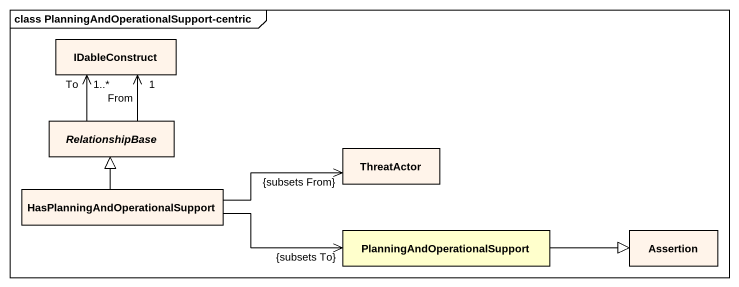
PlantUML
@startuml
mainframe class PlanningAndOperationalSupport-centric
hide circle
hide empty members
class IDableConstruct #FFF4EA
abstract class RelationshipBase #FFF4EA
class ThreatActor #FFF4EA
class "HasPlanningAndOperationalSupport" as HasPlanningAndOperationalSup #FFF4EA
class "PlanningAndOperationalSupport" as PlanningAndOperationalSuppor
class Assertion #FFF4EA
IDableConstruct "To\n1..*" <-- RelationshipBase
IDableConstruct "From\n1" <-- RelationshipBase
HasPlanningAndOperationalSup -up-|> RelationshipBase
HasPlanningAndOperationalSup -right-> "{subsets From}" ThreatActor
HasPlanningAndOperationalSup -right-> "{subsets To}" PlanningAndOperationalSuppor
PlanningAndOperationalSuppor -right-|> Assertion
@enduml
